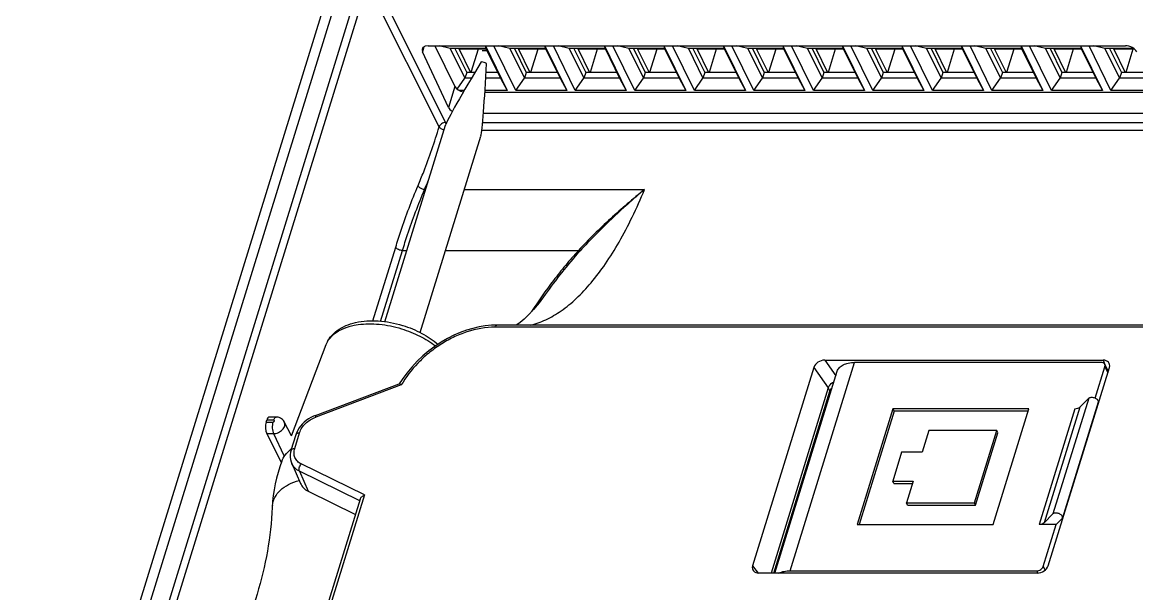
# Model space of a CAD drawing. Header units: millimetres. Extents: x 179 to 1020, y 292 to 886.
# Drawn here: x 784.61 to 824.85, y 582.97 to 603.59 of the extents above; entities that cross this region are included whole.
import ezdxf

# ---------------------------------------------------------------- set-up
doc = ezdxf.new("R2010")
doc.units = ezdxf.units.MM
for name, color, linetype in [('12P_1SOLIDLINE', 7, 'Continuous'), ('PCB_CON1SOLIDLINE', 7, 'Continuous'), ('PRT0002_1SOLIDLINE', 7, 'Continuous'), ('VF-51-P002SOLIDLINE', 7, 'Continuous'), ('VF-51-P006SOLIDLINE', 7, 'Continuous'), ('WL21-17SOLIDLINE', 7, 'Continuous')]:
    doc.layers.add(name, color=color, linetype=linetype)

msp = doc.modelspace()

# ---------------------------------------------------------------- linework, layer by layer
at = {"layer": '12P_1SOLIDLINE', "linetype": 'Continuous'}
for p, q in [((800.064, 602.651), (799.659, 602.748)), ((800.064, 602.651), (800.592, 601.573)), ((801.353, 602.651), (800.064, 602.651)), ((800.231, 602.651), (800.657, 601.782)), ((800.367, 602.651), (800.793, 601.782)), ((801.071, 602.621), (800.811, 601.782)), ((801.323, 602.748), (801.353, 602.651)), ((801.331, 602.748), (802.122, 601.136)), ((801.353, 602.651), (801.882, 601.573)), ((802.429, 601.136), (801.638, 602.748)), ((802.213, 602.651), (801.808, 602.748)), ((802.213, 602.651), (802.742, 601.573)), ((803.502, 602.651), (802.213, 602.651)), ((802.38, 602.651), (802.806, 601.782)), ((802.516, 602.651), (802.942, 601.782)), ((803.22, 602.621), (802.961, 601.782)), ((803.472, 602.748), (803.502, 602.651)), ((803.481, 602.748), (804.272, 601.136)), ((803.502, 602.651), (804.031, 601.573)), ((804.579, 601.136), (803.788, 602.748)), ((804.362, 602.651), (803.957, 602.748)), ((804.362, 602.651), (804.891, 601.573)), ((805.651, 602.651), (804.362, 602.651)), ((804.529, 602.651), (804.955, 601.782)), ((804.665, 602.651), (805.092, 601.782)), ((805.369, 602.621), (805.11, 601.782)), ((805.621, 602.748), (805.651, 602.651)), ((805.63, 602.748), (806.421, 601.136)), ((805.651, 602.651), (806.18, 601.573)), ((806.728, 601.136), (805.937, 602.748)), ((806.511, 602.651), (806.107, 602.748)), ((806.511, 602.651), (807.04, 601.573)), ((807.801, 602.651), (806.511, 602.651)), ((806.678, 602.651), (807.104, 601.782)), ((806.814, 602.651), (807.241, 601.782)), ((807.518, 602.621), (807.259, 601.782)), ((807.771, 602.748), (807.801, 602.651)), ((807.779, 602.748), (808.57, 601.136)), ((807.801, 602.651), (808.329, 601.573)), ((808.877, 601.136), (808.086, 602.748)), ((808.66, 602.651), (808.256, 602.748)), ((808.66, 602.651), (809.189, 601.573)), ((809.95, 602.651), (808.66, 602.651)), ((808.827, 602.651), (809.254, 601.782)), ((808.964, 602.651), (809.39, 601.782)), ((809.667, 602.621), (809.408, 601.782)), ((809.92, 602.748), (809.95, 602.651)), ((809.928, 602.748), (810.719, 601.136)), ((809.95, 602.651), (810.478, 601.573)), ((811.026, 601.136), (810.235, 602.748)), ((810.809, 602.651), (810.405, 602.748)), ((810.809, 602.651), (811.338, 601.573)), ((812.099, 602.651), (810.809, 602.651)), ((810.976, 602.651), (811.403, 601.782)), ((811.113, 602.651), (811.539, 601.782)), ((811.816, 602.621), (811.557, 601.782)), ((812.069, 602.748), (812.099, 602.651)), ((812.077, 602.748), (812.868, 601.136)), ((812.099, 602.651), (812.628, 601.573)), ((813.175, 601.136), (812.384, 602.748)), ((812.959, 602.651), (812.554, 602.748)), ((812.959, 602.651), (813.487, 601.573)), ((814.248, 602.651), (812.959, 602.651)), ((813.126, 602.651), (813.552, 601.782)), ((813.262, 602.651), (813.688, 601.782)), ((813.965, 602.621), (813.706, 601.782)), ((814.218, 602.748), (814.248, 602.651)), ((814.226, 602.748), (815.017, 601.136)), ((814.248, 602.651), (814.777, 601.573)), ((815.324, 601.136), (814.533, 602.748)), ((815.108, 602.651), (814.703, 602.748)), ((815.108, 602.651), (815.636, 601.573)), ((816.397, 602.651), (815.108, 602.651)), ((815.275, 602.651), (815.701, 601.782)), ((815.411, 602.651), (815.837, 601.782)), ((816.115, 602.621), (815.855, 601.782)), ((816.367, 602.748), (816.397, 602.651)), ((816.375, 602.748), (817.166, 601.136)), ((816.397, 602.651), (816.926, 601.573)), ((817.473, 601.136), (816.682, 602.748)), ((817.257, 602.651), (816.852, 602.748)), ((817.257, 602.651), (817.786, 601.573)), ((818.546, 602.651), (817.257, 602.651)), ((817.424, 602.651), (817.85, 601.782)), ((817.56, 602.651), (817.986, 601.782)), ((818.264, 602.621), (818.005, 601.782)), ((818.516, 602.748), (818.546, 602.651)), ((818.525, 602.748), (819.316, 601.136)), ((818.546, 602.651), (819.075, 601.573)), ((819.623, 601.136), (818.832, 602.748)), ((819.406, 602.651), (819.001, 602.748)), ((819.406, 602.651), (819.935, 601.573)), ((820.695, 602.651), (819.406, 602.651)), ((819.573, 602.651), (819.999, 601.782)), ((819.709, 602.651), (820.136, 601.782)), ((820.413, 602.621), (820.154, 601.782)), ((820.665, 602.748), (820.695, 602.651)), ((820.674, 602.748), (821.465, 601.136)), ((820.695, 602.651), (821.224, 601.573)), ((821.772, 601.136), (820.981, 602.748)), ((821.555, 602.651), (821.151, 602.748)), ((821.555, 602.651), (822.084, 601.573)), ((822.845, 602.651), (821.555, 602.651)), ((821.722, 602.651), (822.148, 601.782)), ((821.858, 602.651), (822.285, 601.782)), ((822.562, 602.621), (822.303, 601.782)), ((822.815, 602.748), (822.845, 602.651)), ((822.823, 602.748), (823.614, 601.136)), ((822.845, 602.651), (823.373, 601.573)), ((823.921, 601.136), (823.13, 602.748)), ((823.704, 602.651), (823.3, 602.748)), ((823.704, 602.651), (824.233, 601.573)), ((824.745, 602.651), (823.704, 602.651)), ((823.871, 602.651), (824.298, 601.782)), ((824.008, 602.651), (824.434, 601.782)), ((824.711, 602.621), (824.452, 601.782)), ((800.657, 601.782), (800.592, 601.573)), ((800.952, 601.782), (800.657, 601.782)), ((801.779, 601.782), (801.358, 601.782)), ((802.806, 601.782), (802.742, 601.573)), ((803.929, 601.782), (802.806, 601.782)), ((804.955, 601.782), (804.891, 601.573)), ((806.078, 601.782), (804.955, 601.782)), ((807.104, 601.782), (807.04, 601.573)), ((808.227, 601.782), (807.104, 601.782)), ((809.254, 601.782), (809.189, 601.573)), ((810.376, 601.782), (809.254, 601.782)), ((811.403, 601.782), (811.338, 601.573)), ((812.525, 601.782), (811.403, 601.782)), ((813.552, 601.782), (813.487, 601.573)), ((814.674, 601.782), (813.552, 601.782)), ((815.701, 601.782), (815.636, 601.573)), ((816.823, 601.782), (815.701, 601.782)), ((817.85, 601.782), (817.786, 601.573)), ((818.973, 601.782), (817.85, 601.782)), ((819.999, 601.782), (819.935, 601.573)), ((821.122, 601.782), (819.999, 601.782)), ((822.148, 601.782), (822.084, 601.573)), ((823.271, 601.782), (822.148, 601.782)), ((824.298, 601.782), (824.233, 601.573)), ((825.2, 601.782), (824.298, 601.782)), ((800.311, 601.179), (800.592, 601.573)), ((800.827, 601.573), (800.592, 601.573)), ((801.882, 601.573), (801.347, 601.573)), ((801.882, 601.573), (802.122, 601.136)), ((802.429, 601.136), (802.742, 601.573)), ((804.031, 601.573), (802.742, 601.573)), ((804.031, 601.573), (804.272, 601.136)), ((804.579, 601.136), (804.891, 601.573)), ((806.18, 601.573), (804.891, 601.573)), ((806.18, 601.573), (806.421, 601.136)), ((806.728, 601.136), (807.04, 601.573)), ((808.329, 601.573), (807.04, 601.573)), ((808.329, 601.573), (808.57, 601.136)), ((808.877, 601.136), (809.189, 601.573)), ((810.478, 601.573), (809.189, 601.573)), ((810.478, 601.573), (810.719, 601.136)), ((811.026, 601.136), (811.338, 601.573)), ((812.628, 601.573), (811.338, 601.573)), ((812.628, 601.573), (812.868, 601.136)), ((813.175, 601.136), (813.487, 601.573)), ((814.777, 601.573), (813.487, 601.573)), ((814.777, 601.573), (815.017, 601.136)), ((815.324, 601.136), (815.636, 601.573)), ((816.926, 601.573), (815.636, 601.573)), ((816.926, 601.573), (817.166, 601.136)), ((817.473, 601.136), (817.786, 601.573)), ((819.075, 601.573), (817.786, 601.573)), ((819.075, 601.573), (819.316, 601.136)), ((819.623, 601.136), (819.935, 601.573)), ((821.224, 601.573), (819.935, 601.573)), ((821.224, 601.573), (821.465, 601.136)), ((821.772, 601.136), (822.084, 601.573)), ((823.373, 601.573), (822.084, 601.573)), ((823.373, 601.573), (823.614, 601.136)), ((823.921, 601.136), (824.233, 601.573)), ((825.297, 601.573), (824.233, 601.573)), ((800.568, 601.136), (800.38, 601.136)), ((802.122, 601.136), (801.32, 601.136)), ((804.272, 601.136), (802.429, 601.136)), ((806.421, 601.136), (804.579, 601.136)), ((808.57, 601.136), (806.728, 601.136)), ((810.719, 601.136), (808.877, 601.136)), ((812.868, 601.136), (811.026, 601.136)), ((815.017, 601.136), (813.175, 601.136)), ((817.166, 601.136), (815.324, 601.136)), ((819.316, 601.136), (817.473, 601.136)), ((821.465, 601.136), (819.623, 601.136)), ((823.614, 601.136), (821.772, 601.136)), ((825.5, 601.136), (823.921, 601.136))]:
    msp.add_line(p, q, dxfattribs=at)
at = {"layer": 'PCB_CON1SOLIDLINE', "linetype": 'Continuous'}
msp.add_line((801.21, 602.575), (801.39, 602.575), dxfattribs=at)
at = {"layer": 'PRT0002_1SOLIDLINE', "linetype": 'Continuous'}
for p, q in [((801.368, 602.621), (800.382, 602.621)), ((803.517, 602.621), (802.531, 602.621)), ((805.666, 602.621), (804.68, 602.621)), ((807.815, 602.621), (806.829, 602.621)), ((809.965, 602.621), (808.978, 602.621)), ((812.114, 602.621), (811.128, 602.621)), ((814.263, 602.621), (813.277, 602.621)), ((816.412, 602.621), (815.426, 602.621)), ((818.561, 602.621), (817.575, 602.621)), ((820.71, 602.621), (819.724, 602.621)), ((822.859, 602.621), (821.873, 602.621)), ((824.783, 602.621), (824.022, 602.621))]:
    msp.add_line(p, q, dxfattribs=at)
at = {"layer": 'VF-51-P002SOLIDLINE', "linetype": 'Continuous'}
for p, q in [((806.201, 637.628), (785.043, 569.16)), ((805.767, 637.411), (784.609, 568.942)), ((797.82, 608.335), (788.584, 578.448)), ((798.063, 608.214), (788.863, 578.44)), ((799.662, 599.82), (797.258, 604.603)), ((797.49, 604.76), (799.895, 599.977)), ((799.106, 602.708), (799.058, 602.533)), ((799.996, 600.52), (799.058, 602.533)), ((799.265, 602.748), (824.444, 602.748)), ((799.503, 602.748), (800.223, 601.279)), ((800.223, 601.279), (799.996, 600.52)), ((801.316, 601.072), (825.53, 601.072)), ((825.578, 600.306), (801.26, 600.306)), ((799.895, 599.977), (799.929, 599.977)), ((801.2, 599.7), (831.997, 599.7)), ((801.23, 599.977), (832.083, 599.977)), ((799.136, 597.558), (799.172, 597.558)), ((800.567, 597.558), (807.077, 597.558)), ((797.273, 592.818), (798.094, 595.476)), ((797.548, 592.799), (798.337, 595.355)), ((798.337, 595.355), (798.491, 595.355)), ((799.886, 595.355), (804.69, 595.355)), ((803.491, 593.763), (803.485, 593.756)), ((829.245, 592.588), (801.684, 592.588)), ((829.306, 592.664), (801.745, 592.664)), ((813.584, 591.399), (813.985, 590.832)), ((813.584, 591.399), (823.639, 591.399)), ((823.639, 591.399), (823.697, 591.247)), ((813.194, 591.139), (810.98, 583.972)), ((813.194, 591.139), (813.714, 590.403)), ((821.651, 583.973), (823.865, 591.138)), ((795.195, 589.404), (798.222, 590.541)), ((798.294, 590.502), (795.204, 589.341)), ((813.714, 590.402), (811.647, 583.712)), ((813.714, 590.402), (813.773, 590.281)), ((811.743, 583.712), (813.773, 590.281)), ((813.692, 590.019), (813.718, 589.967)), ((793.413, 589.164), (793.434, 589.232)), ((793.413, 589.164), (793.662, 589.164)), ((793.684, 589.232), (793.434, 589.232)), ((793.775, 589.346), (793.528, 589.346)), ((794.33, 588.671), (794.069, 589.17)), ((793.967, 587.71), (793.437, 588.745)), ((793.437, 588.745), (793.68, 588.745)), ((793.68, 588.745), (794.056, 587.951)), ((794.448, 588.211), (794.624, 588.78)), ((794.318, 588.145), (794.494, 588.715)), ((794.337, 587.671), (794.652, 586.948)), ((796.967, 586.532), (794.682, 587.65)), ((794.616, 587.389), (794.931, 586.667)), ((796.793, 586.323), (794.616, 587.389)), ((796.811, 586.381), (791.469, 569.095)), ((796.967, 586.532), (791.599, 569.16)), ((794.931, 586.667), (796.641, 585.83)), ((810.98, 583.972), (811.186, 583.714)), ((821.263, 583.712), (811.209, 583.712))]:
    msp.add_line(p, q, dxfattribs=at)
for points in [[(803.491, 593.763), (803.269, 593.466), (803.072, 593.229), (802.891, 593.034), (802.73, 592.88), (802.589, 592.762), (802.47, 592.676), (802.45, 592.664)], [(801.745, 592.664), (801.548, 592.658), (801.327, 592.636), (801.103, 592.599), (800.876, 592.547), (800.648, 592.479), (800.418, 592.395), (800.187, 592.295), (799.958, 592.178), (799.73, 592.046), (799.505, 591.897), (799.284, 591.733), (799.071, 591.553), (798.865, 591.359), (798.671, 591.151), (798.49, 590.932), (798.323, 590.702), (798.221, 590.542)], [(794.069, 589.17), (794.062, 589.183), (794.037, 589.22), (794.007, 589.254), (793.971, 589.283), (793.933, 589.307), (793.89, 589.326), (793.846, 589.338), (793.8, 589.345), (793.775, 589.346)], [(795.195, 589.404), (795.121, 589.373), (795.031, 589.329), (794.945, 589.278), (794.864, 589.22), (794.788, 589.157), (794.718, 589.089), (794.655, 589.016), (794.6, 588.939), (794.554, 588.86), (794.516, 588.779), (794.494, 588.715)], [(794.318, 588.145), (794.299, 588.073), (794.286, 587.984), (794.285, 587.897), (794.294, 587.812), (794.314, 587.731), (794.337, 587.671)]]:
    msp.add_lwpolyline(points, dxfattribs=at)
for centre, radius, start, end in [((781.728, 604.926), 18.902, 337.0574, 338.2644), ((794.557, 588.696), 0.0657, 158.209, 162.8306)]:
    msp.add_arc(centre, radius, start, end, dxfattribs=at)
for centre, major_axis, ratio, start_param, end_param in [((799.365, 602.533), (0.317, -0.104), 0.591102, 2.076205, 3.646696), ((824.544, 602.533), (0.317, -0.103), 0.591865, 0.504109, 2.0746), ((800.531, 601.279), (0.318, -0.098), 0.572686, -2.646673, -1.376678), ((800.303, 600.52), (0.317, -0.103), 0.591119, -2.637323, -1.919239), ((813.506, 591.137), (0.305, 0.141), 0.721373, 1.001771, 2.566507), ((823.557, 591.137), (0.3, 0.147), 0.720066, 5.686873, 7.255842), ((823.69, 590.791), (0.3, 0.147), 0.720066, 0.750732, 0.904278), ((814.526, 589.356), (-0.796, 1.07), 0.166674, 0.116038, 0.121336), ((793.511, 588.977), (-0.005, 0.3), 0.408201, 0.892656, 2.445999), ((793.533, 589.046), (-0.005, 0.3), 0.408201, -0.007344, 0.892656), ((795.56, 587.368), (0.898, 0.441), 0.721152, 3.109574, 3.65131), ((811.292, 583.974), (0.306, 0.144), 0.713429, 2.564873, 4.129609), ((821.344, 583.974), (0.3, 0.146), 0.722514, -2.16497, -0.596)]:
    msp.add_ellipse(centre, major_axis=major_axis, ratio=ratio, start_param=start_param, end_param=end_param, dxfattribs=at)
for points, knots in [([(798.9, 597.701), (798.97, 597.867), (799.253, 598.563), (799.496, 599.274), (799.662, 599.82)], [0, 0, 0, 0, 0.239952, 1, 1, 1, 1]), ([(799.895, 599.977), (799.87, 599.977), (799.819, 599.967), (799.731, 599.924), (799.677, 599.865), (799.662, 599.82)], [0, 0, 0, 0, 0.254619, 0.520212, 1, 1, 1, 1]), ([(799.836, 599.708), (799.799, 599.717), (799.746, 599.738), (799.69, 599.782), (799.669, 599.807), (799.662, 599.82)], [0, 0, 0, 0, 0.543761, 0.788492, 1, 1, 1, 1]), ([(799.903, 599.956), (799.903, 599.957), (799.9, 599.965), (799.897, 599.972), (799.895, 599.977)], [0, 0, 0, 0, 0.260815, 1, 1, 1, 1]), ([(799.91, 599.933), (799.909, 599.935), (799.907, 599.943), (799.905, 599.95), (799.903, 599.956)], [0, 0, 0, 0, 0.257692, 1, 1, 1, 1]), ([(798.094, 595.476), (798.154, 595.671), (798.396, 596.423), (798.672, 597.163), (798.9, 597.701)], [0, 0, 0, 0, 0.259531, 1, 1, 1, 1]), ([(799.136, 597.558), (799.111, 597.558), (799.048, 597.568), (798.961, 597.613), (798.912, 597.67), (798.9, 597.701)], [0, 0, 0, 0, 0.256716, 0.65139, 1, 1, 1, 1]), ([(798.337, 595.355), (798.397, 595.548), (798.636, 596.292), (798.91, 597.025), (799.136, 597.558)], [0, 0, 0, 0, 0.25953, 1, 1, 1, 1]), ([(802.95, 592.661), (803.143, 592.707), (803.535, 592.847), (804.095, 593.177), (804.643, 593.63), (805.176, 594.2), (805.69, 594.885), (806.184, 595.68), (806.654, 596.579), (806.939, 597.221), (807.077, 597.558)], [0, 0, 0, 0, 0.089971, 0.187099, 0.293629, 0.411049, 0.540215, 0.681487, 0.834851, 1, 1, 1, 1]), ([(807.077, 597.558), (806.659, 597.219), (805.834, 596.515), (805.06, 595.754), (804.69, 595.355)], [0, 0, 0, 0, 0.497588, 1, 1, 1, 1]), ([(807.077, 597.558), (806.67, 597.213), (805.867, 596.501), (805.11, 595.738), (804.748, 595.339)], [0, 0, 0, 0, 0.497672, 1, 1, 1, 1]), ([(798.337, 595.355), (798.313, 595.355), (798.262, 595.361), (798.192, 595.387), (798.133, 595.424), (798.103, 595.458), (798.094, 595.476)], [0, 0, 0, 0, 0.263484, 0.534516, 0.786738, 1, 1, 1, 1]), ([(804.69, 595.355), (804.53, 595.181), (804.221, 594.826), (803.643, 594.101), (803.244, 593.535), (802.996, 593.151)], [0, 0, 0, 0, 0.254905, 0.506431, 1, 1, 1, 1]), ([(804.748, 595.339), (804.52, 595.087), (804.086, 594.573), (803.683, 594.035), (803.491, 593.763)], [0, 0, 0, 0, 0.504996, 1, 1, 1, 1]), ([(804.69, 595.355), (804.701, 595.349), (804.719, 595.341), (804.739, 595.338), (804.748, 595.339)], [0, 0, 0, 0, 0.581845, 1, 1, 1, 1]), ([(801.684, 592.588), (801.34, 592.588), (800.815, 592.493), (800.164, 592.228), (799.697, 591.964), (799.269, 591.65), (798.771, 591.188), (798.461, 590.786), (798.294, 590.502)], [0, 0, 0, 0, 0.249087, 0.378649, 0.508357, 0.63647, 0.76172, 1, 1, 1, 1]), ([(801.684, 592.588), (801.688, 592.599), (801.695, 592.619), (801.709, 592.643), (801.726, 592.66), (801.739, 592.664), (801.745, 592.664)], [0, 0, 0, 0, 0.332697, 0.607078, 0.823607, 1, 1, 1, 1]), ([(798.294, 590.502), (798.28, 590.514), (798.261, 590.529), (798.236, 590.541), (798.226, 590.543), (798.222, 590.541)], [0, 0, 0, 0, 0.651426, 0.863733, 1, 1, 1, 1]), ([(813.714, 590.403), (813.722, 590.425), (813.767, 590.517), (813.85, 590.587), (813.92, 590.622)], [0, 0, 0, 0, 0.228502, 1, 1, 1, 1]), ([(813.854, 590.411), (813.845, 590.402), (813.81, 590.363), (813.784, 590.317), (813.773, 590.281)], [0, 0, 0, 0, 0.264979, 1, 1, 1, 1]), ([(793.662, 589.164), (793.652, 589.13), (793.639, 589.057), (793.635, 588.947), (793.647, 588.84), (793.666, 588.774), (793.68, 588.745)], [0, 0, 0, 0, 0.24654, 0.517662, 0.779409, 1, 1, 1, 1]), ([(793.662, 589.164), (793.673, 589.164), (793.69, 589.169), (793.706, 589.184), (793.714, 589.197), (793.715, 589.211), (793.708, 589.228), (793.693, 589.232), (793.684, 589.232)], [0, 0, 0, 0, 0.282547, 0.423042, 0.550228, 0.662317, 0.767289, 1, 1, 1, 1]), ([(793.68, 588.745), (793.74, 588.745), (793.862, 588.774), (793.988, 588.862), (794.058, 588.956), (794.088, 589.03), (794.093, 589.104), (794.08, 589.15), (794.069, 589.17)], [0, 0, 0, 0, 0.270814, 0.545204, 0.673051, 0.790561, 0.898251, 1, 1, 1, 1]), ([(793.684, 589.232), (793.689, 589.248), (793.7, 589.278), (793.721, 589.314), (793.746, 589.339), (793.766, 589.346), (793.775, 589.346)], [0, 0, 0, 0, 0.3327, 0.607096, 0.823624, 1, 1, 1, 1]), ([(794.624, 588.78), (794.663, 588.905), (794.785, 589.081), (795.004, 589.25), (795.136, 589.315), (795.204, 589.341)], [0, 0, 0, 0, 0.472475, 0.733748, 1, 1, 1, 1]), ([(795.195, 589.404), (795.193, 589.403), (795.193, 589.395), (795.194, 589.384), (795.198, 589.364), (795.202, 589.349), (795.204, 589.341)], [0, 0, 0, 0, 0.085613, 0.281162, 0.589432, 1, 1, 1, 1]), ([(794.496, 588.72), (794.5, 588.73), (794.512, 588.748), (794.542, 588.767), (794.581, 588.778), (794.609, 588.78), (794.624, 588.78)], [0, 0, 0, 0, 0.20275, 0.432175, 0.698326, 1, 1, 1, 1]), ([(794.318, 588.145), (794.321, 588.155), (794.333, 588.175), (794.363, 588.196), (794.403, 588.208), (794.432, 588.211), (794.448, 588.211)], [0, 0, 0, 0, 0.202231, 0.430067, 0.696187, 1, 1, 1, 1]), ([(794.682, 587.65), (794.632, 587.675), (794.539, 587.739), (794.446, 587.878), (794.413, 588.043), (794.431, 588.155), (794.448, 588.211)], [0, 0, 0, 0, 0.254268, 0.495368, 0.739082, 1, 1, 1, 1]), ([(794.616, 587.389), (794.554, 587.42), (794.441, 587.497), (794.363, 587.611), (794.337, 587.671)], [0, 0, 0, 0, 0.513576, 1, 1, 1, 1]), ([(794.616, 587.389), (794.608, 587.407), (794.6, 587.451), (794.609, 587.52), (794.636, 587.589), (794.665, 587.632), (794.682, 587.65)], [0, 0, 0, 0, 0.211622, 0.461449, 0.732436, 1, 1, 1, 1]), ([(796.811, 586.381), (796.821, 586.414), (796.868, 586.476), (796.931, 586.515), (796.967, 586.532)], [0, 0, 0, 0, 0.468078, 1, 1, 1, 1])]:
    msp.add_open_spline(points, degree=3, knots=knots, dxfattribs=at)
at = {"layer": 'VF-51-P006SOLIDLINE', "linetype": 'Continuous'}
for p, q in [((812.337, 583.796), (814.661, 591.315)), ((823.565, 591.315), (814.661, 591.315)), ((823.351, 590.029), (823.7, 591.159)), ((823.696, 591.247), (823.82, 590.993)), ((823.7, 591.159), (823.805, 590.945)), ((811.785, 583.712), (814.038, 591.003)), ((823.118, 590.024), (821.827, 585.847)), ((822.801, 589.705), (823.118, 590.024)), ((816.048, 589.644), (814.757, 585.467)), ((816.089, 589.561), (814.823, 585.467)), ((816.048, 589.644), (816.089, 589.561)), ((820.96, 589.644), (816.048, 589.644)), ((820.935, 589.561), (816.089, 589.561)), ((819.669, 585.467), (820.96, 589.644)), ((822.614, 589.644), (821.323, 585.467)), ((822.801, 589.705), (821.51, 585.527)), ((823.461, 589.886), (822.17, 585.708)), ((817.341, 588.861), (817.099, 588.078)), ((819.797, 588.861), (817.341, 588.861)), ((818.99, 586.25), (819.797, 588.861)), ((819.031, 586.167), (819.838, 588.778)), ((819.838, 588.778), (819.797, 588.861)), ((816.362, 588.078), (816.039, 587.033)), ((817.099, 588.078), (816.362, 588.078)), ((816.08, 586.95), (816.039, 587.033)), ((816.039, 587.033), (816.776, 587.033)), ((816.08, 586.95), (816.751, 586.95)), ((816.776, 587.033), (816.534, 586.25)), ((816.575, 586.167), (816.534, 586.25)), ((816.534, 586.25), (818.99, 586.25)), ((816.575, 586.167), (819.031, 586.167)), ((819.031, 586.167), (818.99, 586.25)), ((821.51, 585.527), (821.827, 585.847)), ((822.154, 585.681), (821.941, 585.467)), ((822.154, 585.681), (822.17, 585.708)), ((814.757, 585.467), (819.669, 585.467)), ((821.941, 585.467), (821.323, 585.467)), ((821.473, 583.952), (821.941, 585.467)), ((821.473, 583.952), (821.54, 583.816)), ((812.337, 583.796), (821.241, 583.796)), ((821.241, 583.796), (821.281, 583.713))]:
    msp.add_line(p, q, dxfattribs=at)
for points, knots in [([(814.038, 591.003), (814.045, 591.026), (814.066, 591.073), (814.13, 591.158), (814.255, 591.244), (814.445, 591.303), (814.586, 591.315), (814.661, 591.315)], [0, 0, 0, 0, 0.099856, 0.203264, 0.430805, 0.696587, 1, 1, 1, 1]), ([(823.696, 591.247), (823.691, 591.257), (823.676, 591.277), (823.633, 591.308), (823.592, 591.315), (823.565, 591.315)], [0, 0, 0, 0, 0.227735, 0.466827, 1, 1, 1, 1]), ([(823.7, 591.159), (823.705, 591.174), (823.71, 591.204), (823.702, 591.234), (823.696, 591.247)], [0, 0, 0, 0, 0.517437, 1, 1, 1, 1]), ([(823.118, 590.024), (823.128, 590.035), (823.159, 590.052), (823.236, 590.064), (823.32, 590.048), (823.395, 590.009), (823.438, 589.971), (823.464, 589.929), (823.465, 589.898), (823.461, 589.886)], [0, 0, 0, 0, 0.103736, 0.230134, 0.525102, 0.671965, 0.802324, 0.910138, 1, 1, 1, 1]), ([(822.614, 589.644), (822.651, 589.644), (822.718, 589.652), (822.78, 589.684), (822.801, 589.705)], [0, 0, 0, 0, 0.552996, 1, 1, 1, 1]), ([(821.51, 585.527), (821.489, 585.506), (821.427, 585.474), (821.36, 585.467), (821.323, 585.467)], [0, 0, 0, 0, 0.447004, 1, 1, 1, 1]), ([(822.17, 585.708), (822.174, 585.721), (822.173, 585.752), (822.147, 585.794), (822.104, 585.831), (822.029, 585.87), (821.945, 585.887), (821.868, 585.874), (821.837, 585.857), (821.827, 585.847)], [0, 0, 0, 0, 0.089862, 0.197676, 0.328035, 0.474898, 0.769866, 0.896264, 1, 1, 1, 1]), ([(821.241, 583.796), (821.266, 583.796), (821.317, 583.804), (821.406, 583.847), (821.459, 583.907), (821.473, 583.952)], [0, 0, 0, 0, 0.254912, 0.51963, 1, 1, 1, 1]), ([(811.93, 583.713), (811.988, 583.742), (812.123, 583.784), (812.263, 583.796), (812.337, 583.796)], [0, 0, 0, 0, 0.467391, 1, 1, 1, 1])]:
    msp.add_open_spline(points, degree=3, knots=knots, dxfattribs=at)
at = {"layer": 'WL21-17SOLIDLINE', "linetype": 'Continuous'}
for p, q in [((797.697, 592.785), (799.891, 599.884)), ((798.971, 592.391), (801.164, 599.49)), ((798.299, 592.531), (798.307, 592.529)), ((798.338, 592.654), (798.345, 592.652)), ((794.33, 588.671), (795.581, 591.959))]:
    msp.add_line(p, q, dxfattribs=at)
for centre, radius, start, end in [((800.945, 601.037), 1.155, 73.0364, 78.0021), ((800.944, 601.035), 1.157, 68.0941, 73.053), ((795.107, 587.18), 1.283, 127.8697, 129.3603), ((798.997, 585.84), 5.369, 159.1646, 177.3861), ((794.526, 586.045), 0.893, 173.4617, 177.4468)]:
    msp.add_arc(centre, radius, start, end, dxfattribs=at)
for major_axis, ratio, start_param, end_param in [((1.399, 2.292), 0.036876, -4.699647, -3.286063), ((0.136, 2.677), 0.033831, -3.009384, -1.582512)]:
    msp.add_ellipse((801.287, 602.145), major_axis=major_axis, ratio=ratio, start_param=start_param, end_param=end_param, dxfattribs=at)
for points, knots in [([(795.581, 591.959), (795.62, 592.061), (795.732, 592.255), (795.981, 592.487), (796.293, 592.658), (796.786, 592.812), (797.49, 592.848), (798.054, 592.74), (798.338, 592.654)], [0, 0, 0, 0, 0.105407, 0.213388, 0.326618, 0.447253, 0.712193, 1, 1, 1, 1]), ([(795.698, 592.168), (795.932, 592.477), (796.482, 592.673), (797.114, 592.716), (797.641, 592.693), (798.038, 592.611), (798.299, 592.531)], [0, 0, 0, 0, 0.424477, 0.558752, 0.701117, 1, 1, 1, 1]), ([(798.307, 592.529), (798.531, 592.46), (798.959, 592.29), (799.351, 592.048), (799.527, 591.912)], [0, 0, 0, 0, 0.514133, 1, 1, 1, 1]), ([(798.345, 592.652), (798.583, 592.579), (799.033, 592.394), (799.44, 592.125), (799.619, 591.972)], [0, 0, 0, 0, 0.514389, 1, 1, 1, 1]), ([(795.581, 591.959), (795.588, 591.978), (795.62, 592.051), (795.662, 592.12), (795.698, 592.168)], [0, 0, 0, 0, 0.246995, 1, 1, 1, 1]), ([(793.979, 587.749), (794.01, 587.829), (794.097, 587.986), (794.223, 588.114), (794.293, 588.172)], [0, 0, 0, 0, 0.485265, 1, 1, 1, 1]), ([(793.639, 586.146), (793.651, 586.25), (793.714, 586.458), (793.925, 586.725), (794.23, 586.931), (794.473, 587.021), (794.604, 587.057)], [0, 0, 0, 0, 0.221882, 0.453278, 0.709967, 1, 1, 1, 1]), ([(793.634, 586.084), (793.586, 585.025), (793.215, 582.91), (792.332, 580.952), (791.775, 580.049)], [0, 0, 0, 0, 0.499939, 1, 1, 1, 1])]:
    msp.add_open_spline(points, degree=3, knots=knots, dxfattribs=at)

doc.saveas('drawing.dxf')
